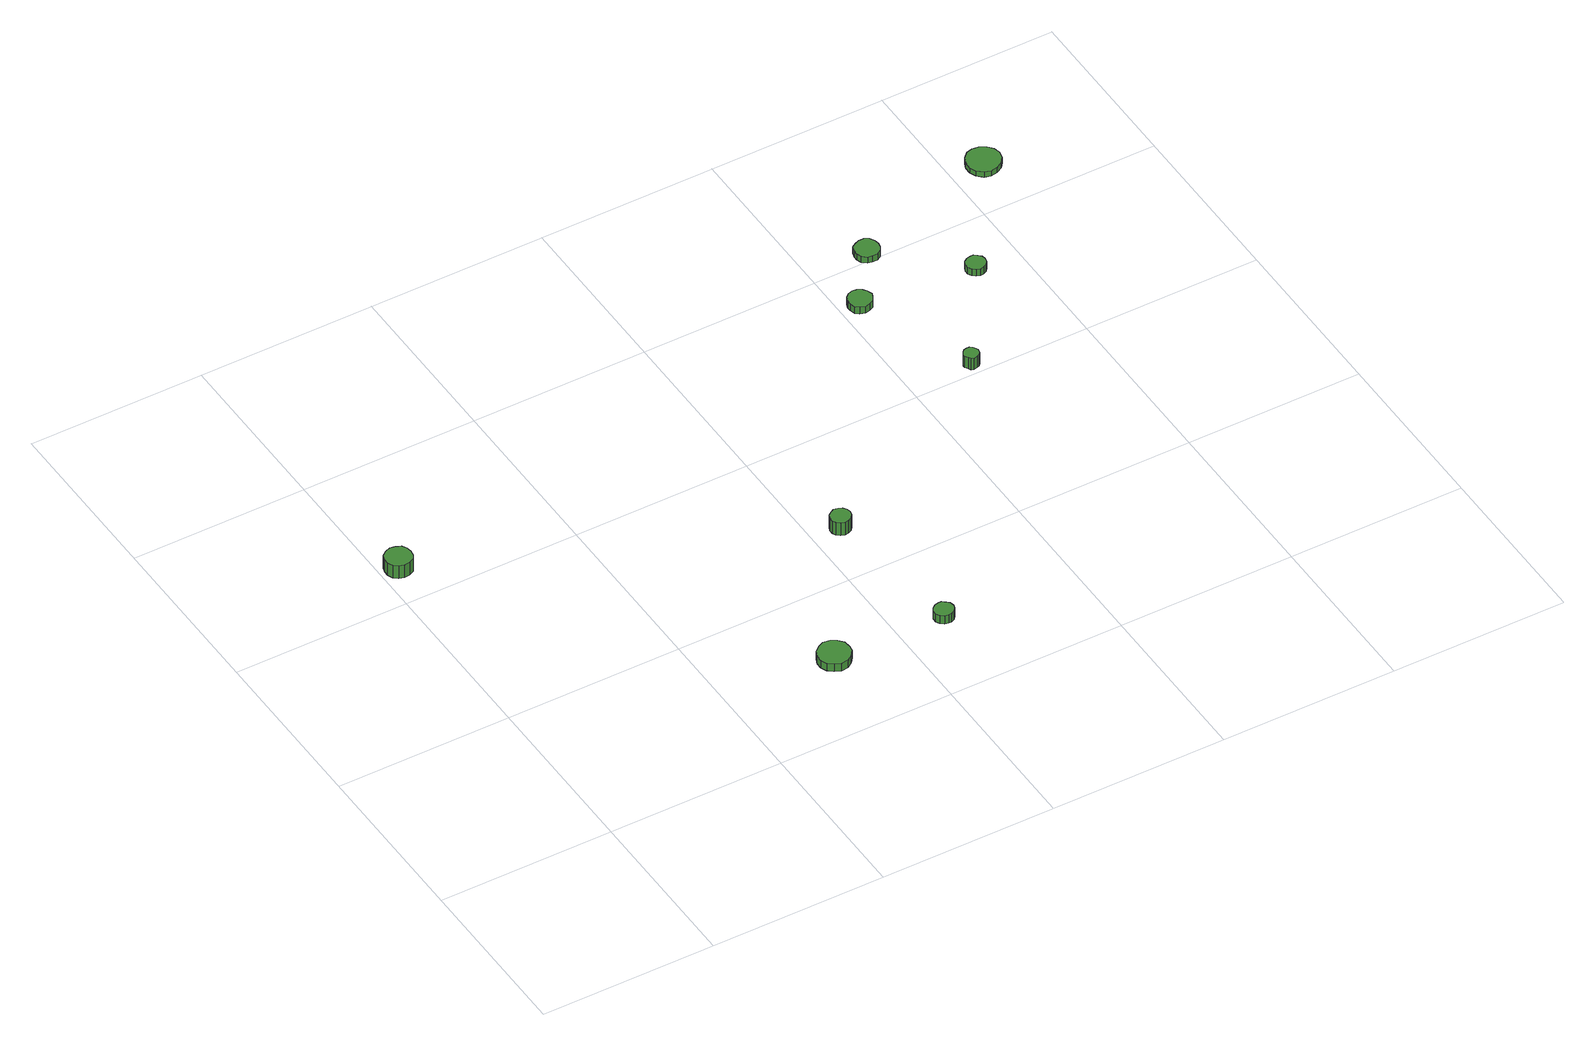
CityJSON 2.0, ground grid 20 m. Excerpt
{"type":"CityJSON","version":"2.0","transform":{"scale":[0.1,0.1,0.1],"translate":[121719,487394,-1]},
"CityObjects":{
"tree1":{"type":"SolitaryVegetationObject","attributes":{"function":"something"},"geometry":[{"type":"MultiSurface","lod":"1","boundaries":[[[0,1,2,3,4,5,6,7,8,9,10,11,12,13,14]],[[15,16,17,18,19,20,21,22,23,24,25,26,27,28,29]],[[0,29,28,1]],[[1,28,27,2]],[[2,27,26,3]],[[3,26,25,4]],[[4,25,24,5]],[[5,24,23,6]],[[6,23,22,7]],[[7,22,21,8]],[[8,21,20,9]],[[9,20,19,10]],[[10,19,18,11]],[[11,18,17,12]],[[12,17,16,13]],[[13,16,15,14]],[[14,15,29,0]]]}]},
"tree2":{"type":"SolitaryVegetationObject","attributes":{"function":"something"}},
"tree3":{"type":"SolitaryVegetationObject","attributes":{"function":"something"}},
"tree4":{"type":"SolitaryVegetationObject","attributes":{"function":"something"},"geometry":[{"type":"MultiSurface","lod":"1","boundaries":[[[30,31,32,33,34,35,36,37,38,39,40,41,42,43,44]],[[45,46,47,48,49,50,51,52,53,54,55,56,57,58,59]],[[30,59,58,31]],[[31,58,57,32]],[[32,57,56,33]],[[33,56,55,34]],[[34,55,54,35]],[[35,54,53,36]],[[36,53,52,37]],[[37,52,51,38]],[[38,51,50,39]],[[39,50,49,40]],[[40,49,48,41]],[[41,48,47,42]],[[42,47,46,43]],[[43,46,45,44]],[[44,45,59,30]]]}]},
"tree5":{"type":"SolitaryVegetationObject","attributes":{"function":"something"}},
"tree6":{"type":"SolitaryVegetationObject","attributes":{"function":"something"},"geometry":[{"type":"MultiSurface","lod":"1","boundaries":[[[60,61,62,63,64,65,66,67,68,69,70,71,72,73,74]],[[75,76,77,78,79,80,81,82,83,84,85,86,87,88,89]],[[60,89,88,61]],[[61,88,87,62]],[[62,87,86,63]],[[63,86,85,64]],[[64,85,84,65]],[[65,84,83,66]],[[66,83,82,67]],[[67,82,81,68]],[[68,81,80,69]],[[69,80,79,70]],[[70,79,78,71]],[[71,78,77,72]],[[72,77,76,73]],[[73,76,75,74]],[[74,75,89,60]]]}]},
"tree7":{"type":"SolitaryVegetationObject","attributes":{"function":"something"},"geometry":[{"type":"MultiSurface","lod":"1","boundaries":[[[90,91,92,93,94,95,96,97,98,99,100,101,102,103,104]],[[105,106,107,108,109,110,111,112,113,114,115,116,117,118,119]],[[90,119,118,91]],[[91,118,117,92]],[[92,117,116,93]],[[93,116,115,94]],[[94,115,114,95]],[[95,114,113,96]],[[96,113,112,97]],[[97,112,111,98]],[[98,111,110,99]],[[99,110,109,100]],[[100,109,108,101]],[[101,108,107,102]],[[102,107,106,103]],[[103,106,105,104]],[[104,105,119,90]]]}]},
"tree8":{"type":"SolitaryVegetationObject","attributes":{"function":"something"}},
"tree9":{"type":"SolitaryVegetationObject","attributes":{"function":"something"}},
"tree10":{"type":"SolitaryVegetationObject","attributes":{"function":"something"},"geometry":[{"type":"MultiSurface","lod":"1","boundaries":[[[120,121,122,123,124,125,126,127,128,129,130,131,132,133,134]],[[135,136,137,138,139,140,141,142,143,144,145,146,147,148,149]],[[120,149,148,121]],[[121,148,147,122]],[[122,147,146,123]],[[123,146,145,124]],[[124,145,144,125]],[[125,144,143,126]],[[126,143,142,127]],[[127,142,141,128]],[[128,141,140,129]],[[129,140,139,130]],[[130,139,138,131]],[[131,138,137,132]],[[132,137,136,133]],[[133,136,135,134]],[[134,135,149,120]]]}]},
"tree11":{"type":"SolitaryVegetationObject","attributes":{"function":"something"},"geometry":[{"type":"MultiSurface","lod":"1","boundaries":[[[150,151,152,153,154,155,156,157,158,159,160,161,162,163,164]],[[165,166,167,168,169,170,171,172,173,174,175,176,177,178,179]],[[150,179,178,151]],[[151,178,177,152]],[[152,177,176,153]],[[153,176,175,154]],[[154,175,174,155]],[[155,174,173,156]],[[156,173,172,157]],[[157,172,171,158]],[[158,171,170,159]],[[159,170,169,160]],[[160,169,168,161]],[[161,168,167,162]],[[162,167,166,163]],[[163,166,165,164]],[[164,165,179,150]]]}]},
"tree12":{"type":"SolitaryVegetationObject","attributes":{"function":"something"},"geometry":[{"type":"MultiSurface","lod":"1","boundaries":[[[180,181,182,183,184,185,186,187,188,189,190,191,192,193,194]],[[195,196,197,198,199,200,201,202,203,204,205,206,207,208,209]],[[180,209,208,181]],[[181,208,207,182]],[[182,207,206,183]],[[183,206,205,184]],[[184,205,204,185]],[[185,204,203,186]],[[186,203,202,187]],[[187,202,201,188]],[[188,201,200,189]],[[189,200,199,190]],[[190,199,198,191]],[[191,198,197,192]],[[192,197,196,193]],[[193,196,195,194]],[[194,195,209,180]]]}]},
"tree13":{"type":"SolitaryVegetationObject","attributes":{"function":"something"},"geometry":[{"type":"MultiSurface","lod":"1","boundaries":[[[210,211,212,213,214,215,216,217,218,219,220,221,222,223,224]],[[225,226,227,228,229,230,231,232,233,234,235,236,237,238,239]],[[210,239,238,211]],[[211,238,237,212]],[[212,237,236,213]],[[213,236,235,214]],[[214,235,234,215]],[[215,234,233,216]],[[216,233,232,217]],[[217,232,231,218]],[[218,231,230,219]],[[219,230,229,220]],[[220,229,228,221]],[[221,228,227,222]],[[222,227,226,223]],[[223,226,225,224]],[[224,225,239,210]]]}]},
"tree14":{"type":"SolitaryVegetationObject","attributes":{"function":"something"},"geometry":[{"type":"MultiSurface","lod":"1","boundaries":[[[240,241,242,243,244,245,246,247,248,249,250,251,252,253,254]],[[255,256,257,258,259,260,261,262,263,264,265,266,267,268,269]],[[240,269,268,241]],[[241,268,267,242]],[[242,267,266,243]],[[243,266,265,244]],[[244,265,264,245]],[[245,264,263,246]],[[246,263,262,247]],[[247,262,261,248]],[[248,261,260,249]],[[249,260,259,250]],[[250,259,258,251]],[[251,258,257,252]],[[252,257,256,253]],[[253,256,255,254]],[[254,255,269,240]]]}]}
},
"vertices":[
[35,449,24],[34,455,24],[31,460,24],[25,463,24],[19,464,24],[13,462,24],[8,458,24],[6,452,24],[6,446,24],[8,440,24],[13,436,24],[19,434,24],[25,435,24],[31,438,24],[34,443,24],[34,443,7],[31,438,7],[25,435,7],[19,434,7],[13,436,7],[8,440,7],[6,446,7],[6,452,7],[8,458,7],[13,462,7],[19,464,7],[25,463,7],[31,460,7],[34,455,7],[35,449,7],
[344,105,17],[343,113,17],[338,119,17],[332,123,17],[324,124,17],[317,121,17],[311,116,17],[308,109,17],[308,102,17],[311,95,17],[317,90,17],[324,87,17],[332,88,17],[338,92,17],[343,98,17],[343,98,7],[338,92,7],[332,88,7],[324,87,7],[317,90,7],[311,95,7],[308,102,7],[308,109,7],[311,116,7],[317,121,7],[324,124,7],[332,123,7],[338,119,7],[343,113,7],[344,105,7],
[465,103,18],[464,108,18],[461,111,18],[457,114,18],[453,114,18],[449,113,18],[445,110,18],[443,106,18],[443,101,18],[445,97,18],[449,94,18],[453,93,18],[457,93,18],[461,95,18],[464,99,18],[464,99,7],[461,95,7],[457,93,7],[453,93,7],[449,94,7],[445,97,7],[443,101,7],[443,106,7],[445,110,7],[449,113,7],[453,114,7],[457,114,7],[461,111,7],[464,108,7],[465,103,7],
[445,272,24],[444,276,24],[441,280,24],[437,282,24],[432,283,24],[428,281,24],[424,278,24],[422,274,24],[422,269,24],[424,265,24],[428,262,24],[432,260,24],[437,261,24],[441,263,24],[444,267,24],[444,267,7],[441,263,7],[437,261,7],[432,260,7],[428,262,7],[424,265,7],[422,269,7],[422,274,7],[424,278,7],[428,281,7],[432,283,7],[437,282,7],[441,280,7],[444,276,7],[445,272,7],
[637,548,16],[635,554,16],[632,558,16],[627,561,16],[622,562,16],[616,560,16],[612,556,16],[610,551,16],[610,546,16],[612,540,16],[616,537,16],[622,535,16],[627,536,16],[632,538,16],[635,543,16],[635,543,7],[632,538,7],[627,536,7],[622,535,7],[616,537,7],[612,540,7],[610,546,7],[610,551,7],[612,556,7],[616,560,7],[622,562,7],[627,561,7],[632,558,7],[635,554,7],[637,548,7],
[682,415,22],[681,418,22],[679,421,22],[676,423,22],[672,423,22],[669,422,22],[667,420,22],[665,416,22],[665,413,22],[667,410,22],[669,407,22],[672,406,22],[676,407,22],[679,408,22],[681,411,22],[681,411,7],[679,408,7],[676,407,7],[672,406,7],[669,407,7],[667,410,7],[665,413,7],[665,416,7],[667,420,7],[669,422,7],[672,423,7],[676,423,7],[679,421,7],[681,418,7],[682,415,7],
[682,610,15],[681,616,15],[678,621,15],[673,624,15],[667,624,15],[662,622,15],[657,619,15],[655,613,15],[655,608,15],[657,602,15],[662,598,15],[667,597,15],[673,597,15],[678,600,15],[681,605,15],[681,605,7],[678,600,7],[673,597,7],[667,597,7],[662,598,7],[657,602,7],[655,608,7],[655,613,7],[657,619,7],[662,622,7],[667,624,7],[673,624,7],[678,621,7],[681,616,7],[682,610,7],
[762,534,16],[761,539,16],[758,542,16],[754,545,16],[750,545,16],[746,544,16],[742,541,16],[740,537,16],[740,532,16],[742,528,16],[746,525,16],[750,523,16],[754,524,16],[758,526,16],[761,530,16],[761,530,7],[758,526,7],[754,524,7],[750,523,7],[746,525,7],[742,528,7],[740,532,7],[740,537,7],[742,541,7],[746,544,7],[750,545,7],[754,545,7],[758,542,7],[761,539,7],[762,534,7],
[858,665,14],[856,673,14],[851,679,14],[844,683,14],[836,684,14],[829,682,14],[823,676,14],[820,669,14],[820,661,14],[823,654,14],[829,648,14],[836,646,14],[844,647,14],[851,651,14],[856,657,14],[856,657,7],[851,651,7],[844,647,7],[836,646,7],[829,648,7],[823,654,7],[820,661,7],[820,669,7],[823,676,7],[829,682,7],[836,684,7],[844,683,7],[851,679,7],[856,673,7],[858,665,7]
]}
